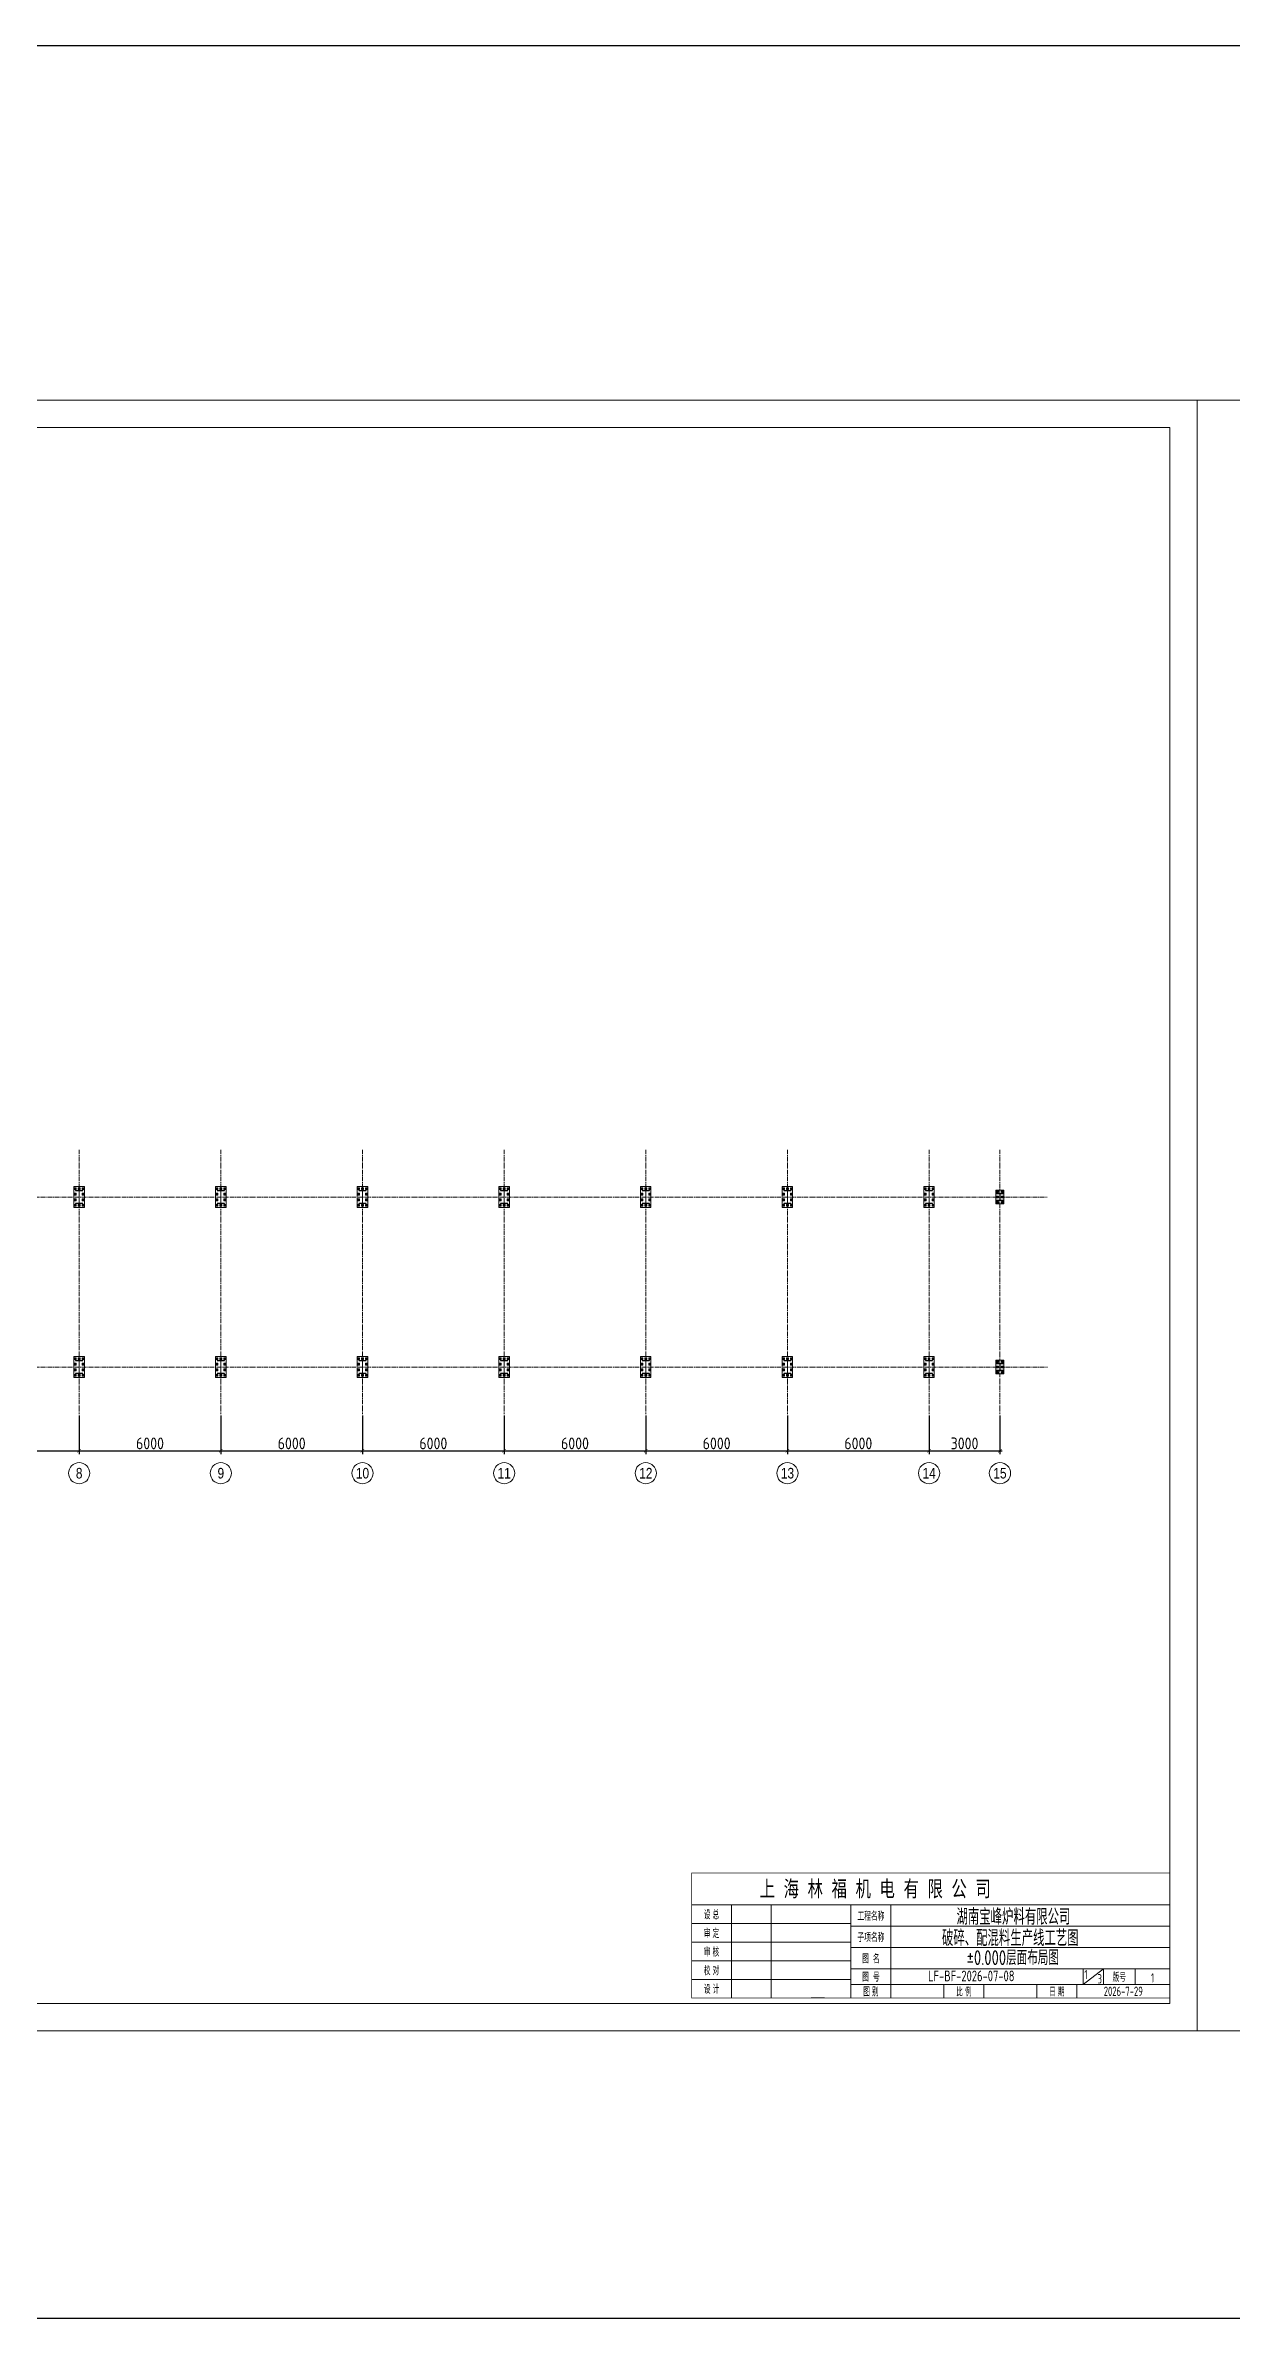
# Model space of a CAD drawing. Header units: millimetres. Extents: x 163705 to 1616509, y 81827 to 302547.
# Drawn here: x 589877 to 640114, y 205862 to 302136 of the extents above; entities that cross this region are included whole.
import ezdxf
from ezdxf.enums import TextEntityAlignment as Align

# ---------------------------------------------------------------- set-up
doc = ezdxf.new("R2010")
doc.units = ezdxf.units.MM
doc.header["$LTSCALE"] = 10
doc.linetypes.add('CENTER2', pattern=[28.575, 19.05, -3.175, 3.175, -3.175])
for name, color, linetype, lineweight in [('1-中心线', 1, 'CENTER2', 0), ('1-图框层', 7, 'Continuous', 0), ('1-护栏', 4, 'Continuous', 18), ('1-文本', 4, 'Continuous', 0), ('1-标注', 3, 'Continuous', 0), ('1-设备轮廓', 2, 'Continuous', 18), ('1-钢构', 6, 'Continuous', 0)]:
    doc.layers.add(name, color=color, linetype=linetype, lineweight=lineweight)
doc.styles.add('ARIAL', font='arial.ttf', dxfattribs={"width": 0.7})
doc.styles.add('CGY_HZ', font='tssdeng.shx', dxfattribs={"width": 0.75, "bigfont": 'tssdchn.shx'})
doc.styles.add('GY', font='arial.ttf', dxfattribs={"width": 0.6})
doc.styles.add('gy2', font='tssdeng.shx', dxfattribs={"width": 0.7, "bigfont": 'tssdchn.shx'})
doc.styles.add('HZ', font='gbenor.shx', dxfattribs={"bigfont": 'gbcbig.shx'})
doc.styles.get("Standard").update_dxf_attribs({"font": 'arial.ttf'})
doc.styles.add('基础标注', font='arial.ttf', dxfattribs={"width": 0.7})
doc.dimstyles.new('100$0', dxfattribs={"dimscale": 100, "dimtxt": 5, "dimasz": 1.5, "dimexe": 1.5, "dimexo": 0.5, "dimtad": 1, "dimdec": 0, "dimdsep": 46, "dimtxsty": 'HZ', "dimblk": 'ARCHTICK', "dimcen": 2.5, "dimdle": 1, "dimclrd": 256, "dimclre": 256, "dimadec": 0, "dimazin": 0, "dimtfac": 1, "dimtdec": 0, "dimtmove": 0, "dimatfit": 3, "dimfxl": 0, "dimarcsym": 0})

# ---------------------------------------------------------------- blocks, each defined once
blk = doc.blocks.new('标题栏')
at = {"layer": '1-图框层', "ltscale": 0.8}
for p, q in [((-11953, 2690), (0, 2690)), ((-11953, 1893), (0, 1893)), ((-3243, 498), (-2490, 1096)), ((-3243, 498), (-3243, 1096))]:
    blk.add_line(p, q, dxfattribs=at)
at = {"layer": '1-图框层'}
blk.add_line((-12950, 0), (-13448, 0), dxfattribs=at)
at = {"layer": '1-图框层', "ltscale": 0.8, "const_width": 20}
blk.add_lwpolyline([(0, 4682), (-17930, 4682), (-17930, 0), (0, 0)], close=True, dxfattribs=at)
at = {"layer": '1-图框层', "ltscale": 0.8}
for points in [[(0, 3486), (-17930, 3486)], [(-16436, 0), (-16436, 3486)], [(-14942, 3486), (-14942, 0)], [(-11953, 0), (-11953, 3486)], [(-10459, 0), (-10459, 3486)], [(-17930, 2789), (-11953, 2789)], [(-17930, 2092), (-11953, 2092)], [(-17930, 1395), (-11953, 1395)], [(-11953, 1096), (0, 1096)], [(-2490, 498), (-2490, 1096)], [(-1295, 1096), (-1295, 498)], [(-17930, 697), (-11953, 697)], [(-11953, 498), (0, 498)], [(-8467, 498), (-8467, 0)], [(-6973, 498), (-6973, 0)], [(-4981, 498), (-4981, 0)], [(-3486, 498), (-3486, 0)]]:
    blk.add_lwpolyline(points, dxfattribs=at)
at = {"layer": '1-文本', "style": '基础标注', "width": 0.7}
blk.add_text('上  海  林  福  机  电  有  限  公  司', height=600, dxfattribs=at).set_placement((-15376, 3796))
at = {"layer": '1-文本', "ltscale": 0.8, "style": 'CGY_HZ', "width": 0.75}
for s, height, p in [('           湖南宝峰炉料有限公司', 599.5, (-11000, 2743, 13)), ('         破碎、配混料生产线工艺图', 599.5, (-11000, 1946, 13)), ('LF-BF-2026-07-08', 400, (-9064, 624, 13))]:
    blk.add_text(s, height=height, dxfattribs=at).set_placement(p)
at = {"layer": '1-文本', "ltscale": 0.8}
for s, height, style, width, p in [('设 总', 300, 'GY', 0.6, (-17183, 3138)), ('审 定', 300, 'GY', 0.6, (-17183, 2440)), ('工程名称', 300, 'GY', 0.6, (-11206, 3088)), ('审 核', 300, 'GY', 0.6, (-17183, 1743)), ('子项名称', 300, 'GY', 0.6, (-11206, 2291)), ('校 对', 300, 'GY', 0.6, (-17183, 1046)), ('图  名', 300, 'GY', 0.6, (-11206, 1494)), ('图  号', 300, 'GY', 0.6, (-11206, 797)), ('3', 351, 'gy2', 0.7, (-2625, 716)), ('版号', 300, 'GY', 0.6, (-1893, 797)), ('1', 351, 'gy2', 0.7, (-647, 750)), ('设 计', 300, 'GY', 0.6, (-17183, 349)), ('图 别', 300, 'GY', 0.6, (-11206, 249)), ('比 例', 300, 'GY', 0.6, (-7720, 249)), ('日 期', 300, 'GY', 0.6, (-4234, 249)), ('2026-7-29', 351, 'gy2', 0.7, (-1743, 249))]:
    blk.add_text(s, height=height, dxfattribs=dict(at, style=style, width=width)).set_placement(p, align=Align.MIDDLE)
blk = doc.blocks.new('G$CCDFBE48F')
for p, q in [((20, 425), (20, 440)), ((20, 440), (170, 440)), ((152, 425), (20, 425)), ((20, 140), (20, 155)), ((20, 155), (152, 155)), ((170, 140), (20, 140)), ((24, 515), (106, 515)), ((24, 290), (106, 290)), ((24, 65), (106, 65)), ((65, 474), (65, 556)), ((65, 250), (65, 330)), ((65, 24), (65, 106)), ((165, 168), (165, 412)), ((170, 443), (170, 137)), ((320, 440), (170, 440)), ((170, 140), (320, 140)), ((175, 168), (175, 412)), ((188, 425), (320, 425)), ((320, 155), (188, 155)), ((235, 515), (316, 515)), ((235, 290), (316, 290)), ((235, 65), (316, 65)), ((275, 474), (275, 556)), ((275, 250), (275, 330)), ((275, 24), (275, 106)), ((320, 425), (320, 440)), ((320, 140), (320, 155))]:
    blk.add_line(p, q)
for points in [[(0, 0), (0, 580), (340, 580), (340, 0)], [(28, 478), (28, 552), (102, 552), (102, 478)], [(28, 252), (28, 328), (102, 328), (102, 252)], [(28, 28), (28, 102), (102, 102), (102, 28)], [(238, 478), (238, 552), (313, 552), (313, 478)], [(238, 252), (238, 328), (313, 328), (313, 252)], [(238, 28), (238, 102), (313, 102), (313, 28)]]:
    blk.add_lwpolyline(points, close=True)
for centre in [(65, 515), (65, 290), (65, 65), (275, 515), (275, 290), (275, 65)]:
    blk.add_circle(centre, 18)
for centre, start, end in [((152, 412), 0, 90), ((152, 168), 270, 0), ((188, 412), 90, 180), ((188, 168), 180, 270)]:
    blk.add_arc(centre, 13, start, end)
blk.add_text('HC_SUPERPART', height=0.001).set_placement((170, 140))
blk = doc.blocks.new('G$CFEC4C302')
for p, q in [((14, 800), (95, 800)), ((14, 570), (95, 570)), ((14, 330), (95, 330)), ((14, 100), (95, 100)), ((55, 760), (55, 840)), ((55, 530), (55, 610)), ((55, 290), (55, 370)), ((55, 60), (55, 140)), ((70, 707), (70, 725)), ((70, 725), (220, 725)), ((202, 707), (70, 707)), ((70, 175), (70, 193)), ((70, 193), (202, 193)), ((220, 175), (70, 175)), ((179, 800), (260, 800)), ((179, 100), (260, 100)), ((215, 206), (215, 694)), ((220, 760), (220, 840)), ((220, 728), (220, 172)), ((370, 725), (220, 725)), ((220, 175), (370, 175)), ((220, 60), (220, 140)), ((226, 206), (226, 694)), ((239, 707), (370, 707)), ((370, 193), (239, 193)), ((344, 800), (425, 800)), ((344, 570), (425, 570)), ((344, 330), (425, 330)), ((344, 100), (425, 100)), ((370, 707), (370, 725)), ((370, 175), (370, 193)), ((385, 760), (385, 840)), ((385, 530), (385, 610)), ((385, 290), (385, 370)), ((385, 60), (385, 140))]:
    blk.add_line(p, q)
for points in [[(0, 0), (0, 900), (440, 900), (440, 0)], [(17, 762), (17, 838), (92, 838), (92, 762)], [(17, 532), (17, 608), (92, 608), (92, 532)], [(17, 292), (17, 368), (92, 368), (92, 292)], [(17, 62), (17, 138), (92, 138), (92, 62)], [(182, 762), (182, 838), (257, 838), (257, 762)], [(182, 62), (182, 138), (257, 138), (257, 62)], [(347, 762), (347, 838), (422, 838), (422, 762)], [(347, 532), (347, 608), (422, 608), (422, 532)], [(347, 292), (347, 368), (422, 368), (422, 292)], [(347, 62), (347, 138), (422, 138), (422, 62)]]:
    blk.add_lwpolyline(points, close=True)
for centre in [(55, 800), (55, 570), (55, 330), (55, 100), (220, 800), (220, 100), (385, 800), (385, 570), (385, 330), (385, 100)]:
    blk.add_circle(centre, 18)
for centre, start, end in [((202, 694), 0, 90), ((202, 206), 270, 0), ((239, 694), 90, 180), ((239, 206), 180, 270)]:
    blk.add_arc(centre, 13, start, end)
blk.add_text('HC_SUPERPART', height=0.001).set_placement((220, 175))
blk = doc.blocks.new('_ArchTick')
at = {"const_width": 0.15}
blk.add_lwpolyline([(-0.5, -0.5), (0.5, 0.5)], dxfattribs=at)
blk = doc.blocks.new('*D1004')
at = {"layer": '1-标注', "lineweight": -2, "transparency": 16777216}
for p, q in [((584805, 244113), (584805, 242466)), ((591305, 244113), (591305, 242466)), ((584705, 242616), (591405, 242616))]:
    blk.add_line(p, q, dxfattribs=at)
at = {"layer": 'Defpoints', "color": 0, "transparency": 16777216}
for p in [(584805, 244163), (591305, 244163), (591305, 242616)]:
    blk.add_point(p, dxfattribs=at)
at = {"layer": '1-标注', "lineweight": -2, "transparency": 16777216, "xscale": 150, "yscale": 150, "zscale": 150, "rotation": 180}
blk.add_blockref('_ArchTick', (584805, 242616), dxfattribs=at)
at = {"layer": '1-标注', "lineweight": -2, "transparency": 16777216, "xscale": 150, "yscale": 150, "zscale": 150}
blk.add_blockref('_ArchTick', (591305, 242616), dxfattribs=at)
at = {"layer": '1-标注', "color": 0, "transparency": 16777216, "insert": (588055, 242928), "char_height": 500, "attachment_point": 5, "style": 'HZ'}
blk.add_mtext('6500', dxfattribs=at)
blk = doc.blocks.new('*D1005')
at = {"layer": '1-标注', "lineweight": -2, "transparency": 16777216}
for p, q in [((591305, 244113), (591305, 242466)), ((597305, 244113), (597305, 242466)), ((591205, 242616), (597405, 242616))]:
    blk.add_line(p, q, dxfattribs=at)
at = {"layer": 'Defpoints', "color": 0, "transparency": 16777216}
for p in [(591305, 244163), (597305, 244163), (597305, 242616)]:
    blk.add_point(p, dxfattribs=at)
at = {"layer": '1-标注', "lineweight": -2, "transparency": 16777216, "xscale": 150, "yscale": 150, "zscale": 150, "rotation": 180}
blk.add_blockref('_ArchTick', (591305, 242616), dxfattribs=at)
at = {"layer": '1-标注', "lineweight": -2, "transparency": 16777216, "xscale": 150, "yscale": 150, "zscale": 150}
blk.add_blockref('_ArchTick', (597305, 242616), dxfattribs=at)
at = {"layer": '1-标注', "color": 0, "transparency": 16777216, "insert": (594305, 242928), "char_height": 500, "attachment_point": 5, "style": 'HZ'}
blk.add_mtext('6000', dxfattribs=at)
blk = doc.blocks.new('*D1006')
at = {"layer": '1-标注', "lineweight": -2, "transparency": 16777216}
for p, q in [((597305, 244113), (597305, 242466)), ((603305, 244113), (603305, 242466)), ((597205, 242616), (603405, 242616))]:
    blk.add_line(p, q, dxfattribs=at)
at = {"layer": 'Defpoints', "color": 0, "transparency": 16777216}
for p in [(597305, 244163), (603305, 244163), (603305, 242616)]:
    blk.add_point(p, dxfattribs=at)
at = {"layer": '1-标注', "lineweight": -2, "transparency": 16777216, "xscale": 150, "yscale": 150, "zscale": 150, "rotation": 180}
blk.add_blockref('_ArchTick', (597305, 242616), dxfattribs=at)
at = {"layer": '1-标注', "lineweight": -2, "transparency": 16777216, "xscale": 150, "yscale": 150, "zscale": 150}
blk.add_blockref('_ArchTick', (603305, 242616), dxfattribs=at)
at = {"layer": '1-标注', "color": 0, "transparency": 16777216, "insert": (600305, 242928), "char_height": 500, "attachment_point": 5, "style": 'HZ'}
blk.add_mtext('6000', dxfattribs=at)
blk = doc.blocks.new('*D1007')
at = {"layer": '1-标注', "lineweight": -2, "transparency": 16777216}
for p, q in [((603305, 244113), (603305, 242466)), ((609305, 244113), (609305, 242466)), ((603205, 242616), (609405, 242616))]:
    blk.add_line(p, q, dxfattribs=at)
at = {"layer": 'Defpoints', "color": 0, "transparency": 16777216}
for p in [(603305, 244163), (609305, 244163), (609305, 242616)]:
    blk.add_point(p, dxfattribs=at)
at = {"layer": '1-标注', "lineweight": -2, "transparency": 16777216, "xscale": 150, "yscale": 150, "zscale": 150, "rotation": 180}
blk.add_blockref('_ArchTick', (603305, 242616), dxfattribs=at)
at = {"layer": '1-标注', "lineweight": -2, "transparency": 16777216, "xscale": 150, "yscale": 150, "zscale": 150}
blk.add_blockref('_ArchTick', (609305, 242616), dxfattribs=at)
at = {"layer": '1-标注', "color": 0, "transparency": 16777216, "insert": (606305, 242928), "char_height": 500, "attachment_point": 5, "style": 'HZ'}
blk.add_mtext('6000', dxfattribs=at)
blk = doc.blocks.new('*D1008')
at = {"layer": '1-标注', "lineweight": -2, "transparency": 16777216}
for p, q in [((609305, 244113), (609305, 242466)), ((615305, 244113), (615305, 242466)), ((609205, 242616), (615405, 242616))]:
    blk.add_line(p, q, dxfattribs=at)
at = {"layer": 'Defpoints', "color": 0, "transparency": 16777216}
for p in [(609305, 244163), (615305, 244163), (615305, 242616)]:
    blk.add_point(p, dxfattribs=at)
at = {"layer": '1-标注', "lineweight": -2, "transparency": 16777216, "xscale": 150, "yscale": 150, "zscale": 150, "rotation": 180}
blk.add_blockref('_ArchTick', (609305, 242616), dxfattribs=at)
at = {"layer": '1-标注', "lineweight": -2, "transparency": 16777216, "xscale": 150, "yscale": 150, "zscale": 150}
blk.add_blockref('_ArchTick', (615305, 242616), dxfattribs=at)
at = {"layer": '1-标注', "color": 0, "transparency": 16777216, "insert": (612305, 242928), "char_height": 500, "attachment_point": 5, "style": 'HZ'}
blk.add_mtext('6000', dxfattribs=at)
blk = doc.blocks.new('*D1009')
at = {"layer": '1-标注', "lineweight": -2, "transparency": 16777216}
for p, q in [((615305, 244113), (615305, 242466)), ((621305, 244113), (621305, 242466)), ((615205, 242616), (621405, 242616))]:
    blk.add_line(p, q, dxfattribs=at)
at = {"layer": 'Defpoints', "color": 0, "transparency": 16777216}
for p in [(615305, 244163), (621305, 244163), (621305, 242616)]:
    blk.add_point(p, dxfattribs=at)
at = {"layer": '1-标注', "lineweight": -2, "transparency": 16777216, "xscale": 150, "yscale": 150, "zscale": 150, "rotation": 180}
blk.add_blockref('_ArchTick', (615305, 242616), dxfattribs=at)
at = {"layer": '1-标注', "lineweight": -2, "transparency": 16777216, "xscale": 150, "yscale": 150, "zscale": 150}
blk.add_blockref('_ArchTick', (621305, 242616), dxfattribs=at)
at = {"layer": '1-标注', "color": 0, "transparency": 16777216, "insert": (618305, 242928), "char_height": 500, "attachment_point": 5, "style": 'HZ'}
blk.add_mtext('6000', dxfattribs=at)
blk = doc.blocks.new('*D1010')
at = {"layer": '1-标注', "lineweight": -2, "transparency": 16777216}
for p, q in [((621305, 244113), (621305, 242466)), ((627305, 244113), (627305, 242466)), ((621205, 242616), (627405, 242616))]:
    blk.add_line(p, q, dxfattribs=at)
at = {"layer": 'Defpoints', "color": 0, "transparency": 16777216}
for p in [(621305, 244163), (627305, 244163), (627305, 242616)]:
    blk.add_point(p, dxfattribs=at)
at = {"layer": '1-标注', "lineweight": -2, "transparency": 16777216, "xscale": 150, "yscale": 150, "zscale": 150, "rotation": 180}
blk.add_blockref('_ArchTick', (621305, 242616), dxfattribs=at)
at = {"layer": '1-标注', "lineweight": -2, "transparency": 16777216, "xscale": 150, "yscale": 150, "zscale": 150}
blk.add_blockref('_ArchTick', (627305, 242616), dxfattribs=at)
at = {"layer": '1-标注', "color": 0, "transparency": 16777216, "insert": (624305, 242928), "char_height": 500, "attachment_point": 5, "style": 'HZ'}
blk.add_mtext('6000', dxfattribs=at)
blk = doc.blocks.new('*D1011')
at = {"layer": '1-标注', "lineweight": -2, "transparency": 16777216}
for p, q in [((627305, 244113), (627305, 242466)), ((630305, 244113), (630305, 242466)), ((627205, 242616), (630405, 242616))]:
    blk.add_line(p, q, dxfattribs=at)
at = {"layer": 'Defpoints', "color": 0, "transparency": 16777216}
for p in [(627305, 244163), (630305, 244163), (630305, 242616)]:
    blk.add_point(p, dxfattribs=at)
at = {"layer": '1-标注', "lineweight": -2, "transparency": 16777216, "xscale": 150, "yscale": 150, "zscale": 150, "rotation": 180}
blk.add_blockref('_ArchTick', (627305, 242616), dxfattribs=at)
at = {"layer": '1-标注', "lineweight": -2, "transparency": 16777216, "xscale": 150, "yscale": 150, "zscale": 150}
blk.add_blockref('_ArchTick', (630305, 242616), dxfattribs=at)
at = {"layer": '1-标注', "color": 0, "transparency": 16777216, "insert": (628805, 242928), "char_height": 500, "attachment_point": 5, "style": 'HZ'}
blk.add_mtext('3000', dxfattribs=at)

msp = doc.modelspace()

# ---------------------------------------------------------------- linework, layer by layer
msp.add_lwpolyline([(409039.245, 302135.753), (755388.018, 302135.753), (755388.018, 205862.148), (409039.245, 205862.148)], close=True)
at = {"layer": '1-中心线'}
for p, q in [((591304.592, 255362.941), (591304.592, 244162.703)), ((597304.592, 255362.941), (597304.592, 244162.703)), ((603304.592, 255362.941), (603304.592, 244162.703)), ((609304.592, 255362.941), (609304.592, 244162.703)), ((615304.592, 255362.941), (615304.592, 244162.703)), ((621304.592, 255362.941), (621304.592, 244162.703)), ((627304.592, 255362.941), (627304.592, 244162.703)), ((630304.592, 255362.941), (630304.592, 244162.703)), ((553688.441, 253362.835), (632304.867, 253362.835)), ((553688.441, 246162.835), (632314.867, 246162.835))]:
    msp.add_line(p, q, dxfattribs=at)
at = {"layer": '1-图框层'}
for points in [[(638660.337, 287113.45), (540875.467, 287113.45), (540875.467, 218047.798), (638660.337, 218047.798)], [(736445.207, 287113.45), (638660.337, 287113.45), (638660.337, 218047.798), (736445.207, 218047.798)]]:
    msp.add_lwpolyline(points, close=True, dxfattribs=at)
msp.add_lwpolyline([(543782.27, 285950.728), (543782.27, 219210.52), (637497.615, 219210.52), (637497.615, 285950.728), (543782.27, 285950.728)], dxfattribs=at)
at = {"layer": '1-护栏'}
for centre in [(591304.592, 241665.997), (597304.592, 241665.997), (603304.592, 241665.997), (609304.592, 241665.997), (615304.592, 241665.997), (621304.592, 241665.997), (627304.592, 241665.997), (630304.592, 241665.997)]:
    msp.add_circle(centre, 450, dxfattribs=at)

# ---------------------------------------------------------------- block references
at = {"layer": '1-设备轮廓', "xscale": 1.129587331129726, "yscale": 1.129587331129726, "zscale": 1.129587331129726}
msp.add_blockref('标题栏', (637497.615, 219441.321), dxfattribs=at)
at = {"layer": '1-钢构'}
for name, p in [('G$CFEC4C302', (591084.592, 252912.835)), ('G$CFEC4C302', (597084.592, 252912.835)), ('G$CFEC4C302', (603084.592, 252912.835)), ('G$CFEC4C302', (609084.592, 252912.835)), ('G$CFEC4C302', (615084.592, 252912.835)), ('G$CFEC4C302', (621084.592, 252912.835)), ('G$CFEC4C302', (627084.592, 252912.835)), ('G$CCDFBE48F', (630134.592, 253072.835)), ('G$CFEC4C302', (591084.592, 245712.835)), ('G$CFEC4C302', (597084.592, 245712.835)), ('G$CFEC4C302', (603084.592, 245712.835)), ('G$CFEC4C302', (609084.592, 245712.835)), ('G$CFEC4C302', (615084.592, 245712.835)), ('G$CFEC4C302', (621084.592, 245712.835)), ('G$CFEC4C302', (627084.592, 245712.835)), ('G$CCDFBE48F', (630134.592, 245872.835))]:
    msp.add_blockref(name, p, dxfattribs=at)

# ---------------------------------------------------------------- texts
at = {"layer": '1-护栏', "style": 'ARIAL', "width": 0.8}
for s, p in [('8', (591304.592, 241665.997)), ('9', (597304.592, 241665.997)), ('10', (603304.592, 241665.997)), ('11', (609304.592, 241665.997)), ('12', (615304.592, 241665.997)), ('13', (621304.592, 241665.997)), ('14', (627304.592, 241665.997)), ('15', (630304.592, 241665.997))]:
    msp.add_text(s, height=450, dxfattribs=at).set_placement(p, align=Align.MIDDLE_CENTER)
at = {"layer": '1-文本', "ltscale": 0.8, "style": 'CGY_HZ', "width": 0.75}
for s, height, p in [('±0.000层面布局图', 628.06984, (628895.736, 220832.2, -11.679)), ('1', 387.697, (633880.549, 220237.128, -30.897))]:
    msp.add_text(s, height=height, dxfattribs=at).set_placement(p)

# ---------------------------------------------------------------- dimensions: what is measured, and where the dimension line sits
at = {"layer": '1-标注'}
for base, p1, p2, picture, middle in [((591304.592, 242615.997), (584804.592, 244162.703), (591304.592, 244162.703), '*D1004', (588054.592, 242928.497)), ((597304.592, 242615.997), (591304.592, 244162.703), (597304.592, 244162.703), '*D1005', (594304.592, 242928.497)), ((603304.592, 242615.997), (597304.592, 244162.703), (603304.592, 244162.703), '*D1006', (600304.592, 242928.497)), ((609304.592, 242615.997), (603304.592, 244162.703), (609304.592, 244162.703), '*D1007', (606304.592, 242928.497)), ((615304.592, 242615.997), (609304.592, 244162.703), (615304.592, 244162.703), '*D1008', (612304.592, 242928.497)), ((621304.592, 242615.997), (615304.592, 244162.703), (621304.592, 244162.703), '*D1009', (618304.592, 242928.497)), ((627304.592, 242615.997), (621304.592, 244162.703), (627304.592, 244162.703), '*D1010', (624304.592, 242928.497)), ((630304.592, 242615.997), (627304.592, 244162.703), (630304.592, 244162.703), '*D1011', (628804.592, 242928.497))]:
    dim = msp.add_linear_dim(base=base, p1=p1, p2=p2, dimstyle='100$0', override={"dimtol": 0, "dimlim": 0, "dimtdec": 8, "dimtix": 1}, dxfattribs=at)
    dim.commit()
    dim.dimension.update_dxf_attribs({"geometry": picture, "text_midpoint": middle})

doc.saveas('drawing.dxf')
